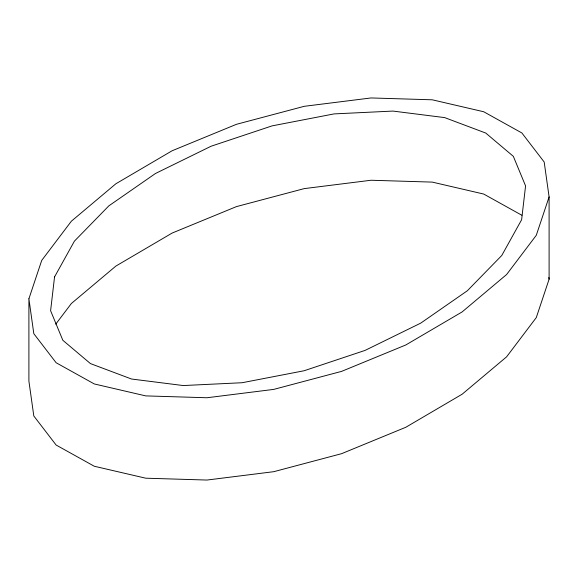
<?xml version="1.0" encoding="UTF-8"?>
<svg xmlns="http://www.w3.org/2000/svg" width="578" height="578" viewBox="0 0 578 578"><rect width="100%" height="100%" fill="white"/><g stroke="black" fill="none" stroke-linecap="round" stroke-linejoin="round"><path stroke-width="0.87" d="M28.9 298.79L41.71 260.418L71.376 221.193L115.867 183.782L172.165 150.742L236.416 124.321L304.259 106.309L371.054 97.949L432.265 99.806L483.707 111.749L521.883 132.969L544.187 162.013L549.1 196.91L549.1 279.21L536.29 317.582L506.624 356.807L462.133 394.218L405.835 427.258L341.584 453.679L273.741 471.691L206.946 480.051L145.735 478.194L94.293 466.251L56.117 445.031L33.813 415.987L28.9 381.09L28.9 298.79L33.813 333.687L56.117 362.731L94.293 383.951L145.735 395.894L206.946 397.751L273.741 389.391L341.584 371.379L405.835 344.958L462.133 311.918L506.624 274.507L536.29 235.282L549.1 196.91M55.734 324.179L71.376 303.493L115.867 266.082L172.165 233.042L236.416 206.621L304.259 188.609L371.054 180.249L432.265 182.106L483.707 194.049L521.883 215.269M548.854 277.469L549.1 279.21M54.549 276.913L50.604 310.726L62.843 340.29L90.435 363.584L131.495 379.016L183.226 385.548L242.103 382.73L304.115 370.751L365.036 350.42L420.712 323.138L467.349 290.756L501.769 255.483L521.631 219.719L525.575 185.906L513.336 156.342L485.744 133.048L444.684 117.609L392.953 111.077L334.077 113.902L272.065 125.881L211.143 146.205L155.468 173.494L108.83 205.876L74.41 241.149L54.549 276.913"/></g></svg>
